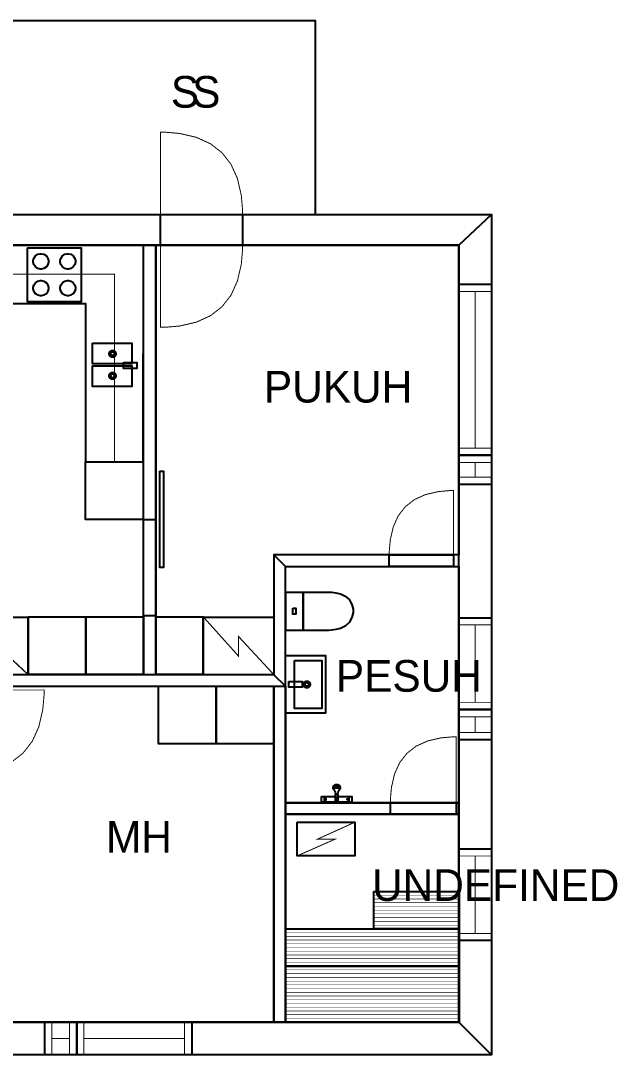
# Model space of a CAD drawing. Extents: x 0.8 to 20, y 0 to 18.
# Drawn here: x 13.56 to 20.03, y 6.8 to 18.02 of the extents above; entities that cross this region are included whole.
import ezdxf

# ---------------------------------------------------------------- set-up
doc = ezdxf.new("R2010")
doc.units = 0
doc.layers.get('0').update_dxf_attribs({"linetype": 'CONTINUOUS'})

msp = doc.modelspace()

# ---------------------------------------------------------------- linework, layer by layer
at = {"color": 0}
for points, const_width in [([(16.7571, 15.9157), (16.7571, 18.0156), (13.1006, 18.0156), (13.1006, 15.9139), (16.7571, 15.9157)], 0.00208), ([(15.9678, 15.9168), (15.9678, 15.969), (15.9538, 16.1257), (15.9119, 16.3067), (15.8424, 16.4599), (15.7449, 16.5851), (15.6196, 16.6826), (15.4665, 16.7522), (15.2854, 16.794), (15.1289, 16.8079), (15.0767, 16.8079), (15.0767, 15.9168), (15.9678, 15.9168)], 0.01042), ([(18.3121, 15.5835), (1.15072, 15.5835), (0.79655, 15.9168), (18.6662, 15.9168), (18.3121, 15.5835)], 0.00208), ([(15.0767, 15.9168), (15.9678, 15.9168), (15.9678, 15.5835), (15.0767, 15.5835), (15.0767, 15.9168)], 0.01042), ([(15.0767, 15.9168), (15.9678, 15.9168), (15.9678, 15.5835), (15.0767, 15.5835), (15.0767, 15.9168)], 0.01042), ([(18.3121, 7.15901), (18.3121, 15.5835), (18.6662, 15.9168), (18.6662, 6.80485), (18.3121, 7.15901)], 0.00208), ([(14.8914, 13.2333), (14.8931, 15.5835), (12.9862, 15.5835), (12.9862, 14.9492), (14.2636, 14.9492), (14.2636, 13.2333), (14.8914, 13.2333)], 0.01042), ([(14.8914, 13.2333), (14.8931, 15.5835), (12.9862, 15.5821), (12.9862, 15.27), (14.5804, 15.27), (14.5804, 13.2333), (14.8914, 13.2333)], 0.01042), ([(13.6355, 15.5533), (14.2188, 15.5533), (14.2188, 14.97), (13.6355, 14.97), (13.6355, 15.5533)], 0.01042), ([(13.8646, 15.4075), (13.8646, 15.3994), (13.8581, 15.3751), (13.8402, 15.3486), (13.8138, 15.3308), (13.7894, 15.3242), (13.7813, 15.3242), (13.7732, 15.3242), (13.7489, 15.3308), (13.7224, 15.3486), (13.7045, 15.3751), (13.698, 15.3994), (13.698, 15.4075), (13.698, 15.4157), (13.7045, 15.44), (13.7224, 15.4665), (13.7489, 15.4844), (13.7732, 15.4908), (13.7813, 15.4908), (13.7894, 15.4908), (13.8138, 15.4844), (13.8402, 15.4665), (13.8581, 15.44), (13.8646, 15.4157), (13.8646, 15.4075)], 0.01042), ([(14.1563, 15.4075), (14.1563, 15.3994), (14.1497, 15.3751), (14.1319, 15.3486), (14.1054, 15.3308), (14.0811, 15.3242), (14.0729, 15.3242), (14.0649, 15.3242), (14.0406, 15.3308), (14.014, 15.3486), (13.9961, 15.3751), (13.9896, 15.3994), (13.9896, 15.4075), (13.9896, 15.4157), (13.9961, 15.44), (14.014, 15.4665), (14.0406, 15.4844), (14.0649, 15.4908), (14.0729, 15.4908), (14.0811, 15.4908), (14.1054, 15.4844), (14.1319, 15.4665), (14.1497, 15.44), (14.1563, 15.4157), (14.1563, 15.4075)], 0.01042), ([(14.8931, 15.5835), (15.0285, 15.5835), (15.0285, 10.9264), (14.8931, 10.9264), (14.8931, 15.5835)], 0.00208), ([(15.9678, 15.5835), (15.9678, 15.5313), (15.9538, 15.3747), (15.9119, 15.1937), (15.8424, 15.0406), (15.7449, 14.9153), (15.6196, 14.8178), (15.4665, 14.7482), (15.2854, 14.7064), (15.1289, 14.6925), (15.0767, 14.6925), (15.0767, 15.5835), (15.9678, 15.5835)], 0.01042), ([(13.8646, 15.1158), (13.8646, 15.1078), (13.8581, 15.0835), (13.8402, 15.0569), (13.8138, 15.0392), (13.7894, 15.0325), (13.7813, 15.0325), (13.7732, 15.0325), (13.7489, 15.0392), (13.7224, 15.0569), (13.7045, 15.0835), (13.698, 15.1078), (13.698, 15.1158), (13.698, 15.124), (13.7045, 15.1483), (13.7224, 15.1749), (13.7489, 15.1928), (13.7732, 15.1992), (13.7813, 15.1992), (13.7894, 15.1992), (13.8138, 15.1928), (13.8402, 15.1749), (13.8581, 15.1483), (13.8646, 15.124), (13.8646, 15.1158)], 0.01042), ([(14.1563, 15.1158), (14.1563, 15.1078), (14.1497, 15.0835), (14.1319, 15.0569), (14.1054, 15.0392), (14.0811, 15.0325), (14.0729, 15.0325), (14.0649, 15.0325), (14.0406, 15.0392), (14.014, 15.0569), (13.9961, 15.0835), (13.9896, 15.1078), (13.9896, 15.1158), (13.9896, 15.124), (13.9961, 15.1483), (14.014, 15.1749), (14.0406, 15.1928), (14.0649, 15.1992), (14.0729, 15.1992), (14.0811, 15.1992), (14.1054, 15.1928), (14.1319, 15.1749), (14.1497, 15.1483), (14.1563, 15.124), (14.1563, 15.1158)], 0.01042), ([(18.3121, 15.1596), (18.6662, 15.1596), (18.6662, 13.3054), (18.3121, 13.3054), (18.3121, 15.1596)], 0.01042), ([(18.3121, 15.1596), (18.6662, 15.1596), (18.6662, 13.3054), (18.3121, 13.3054), (18.3121, 15.1596)], 0.01042), ([(14.3412, 14.521), (14.3412, 14.2978), (14.7668, 14.2978), (14.7668, 14.521), (14.3412, 14.521)], 0.01042), ([(14.5571, 14.3694), (14.5506, 14.3694), (14.5313, 14.3801), (14.5206, 14.3994), (14.5206, 14.4058), (14.5206, 14.4124), (14.5313, 14.4317), (14.5506, 14.4424), (14.5571, 14.4424), (14.5635, 14.4424), (14.5828, 14.4317), (14.5935, 14.4124), (14.5935, 14.4058), (14.5935, 14.3994), (14.5828, 14.3801), (14.5635, 14.3694), (14.5571, 14.3694)], 0.00833), ([(14.5571, 14.385), (14.5533, 14.385), (14.5422, 14.3911), (14.5362, 14.4022), (14.5362, 14.4058), (14.5362, 14.4096), (14.5422, 14.4207), (14.5533, 14.4267), (14.5571, 14.4267), (14.5607, 14.4267), (14.5717, 14.4207), (14.5779, 14.4096), (14.5779, 14.4058), (14.5779, 14.4022), (14.5717, 14.3911), (14.5607, 14.385), (14.5571, 14.385)], 0.00833), ([(14.3403, 14.2743), (14.3403, 14.0513), (14.7658, 14.0513), (14.7658, 14.2743), (14.3403, 14.2743)], 0.01042), ([(14.6769, 14.3096), (14.6769, 14.2471), (14.8228, 14.2471), (14.8228, 14.3096), (14.6769, 14.3096)], 0.01042), ([(14.5571, 14.1307), (14.5506, 14.1307), (14.5313, 14.1414), (14.5206, 14.1607), (14.5206, 14.1671), (14.5206, 14.1736), (14.5313, 14.1929), (14.5506, 14.2036), (14.5571, 14.2036), (14.5635, 14.2036), (14.5828, 14.1929), (14.5935, 14.1736), (14.5935, 14.1671), (14.5935, 14.1607), (14.5828, 14.1414), (14.5635, 14.1307), (14.5571, 14.1307)], 0.00833), ([(14.5571, 14.1463), (14.5533, 14.1463), (14.5422, 14.1524), (14.5362, 14.1635), (14.5362, 14.1671), (14.5362, 14.1708), (14.5422, 14.1818), (14.5533, 14.1879), (14.5571, 14.1879), (14.5607, 14.1879), (14.5717, 14.1818), (14.5779, 14.1708), (14.5779, 14.1671), (14.5779, 14.1635), (14.5717, 14.1524), (14.5607, 14.1463), (14.5571, 14.1463)], 0.00833), ([(14.2664, 13.2333), (14.2664, 12.6083), (14.8914, 12.6083), (14.8914, 13.2333), (14.2664, 13.2333)], 0.01042), ([(18.3121, 13.3054), (18.6662, 13.3054), (18.6662, 12.9884), (18.3121, 12.9884), (18.3121, 13.3054)], 0.01042), ([(18.3121, 13.3054), (18.6662, 13.3054), (18.6662, 12.9884), (18.3121, 12.9884), (18.3121, 13.3054)], 0.01042), ([(15.0701, 13.1329), (15.1118, 13.1329), (15.1118, 12.0869), (15.0701, 12.0869), (15.0701, 13.1329)], 0.01042), ([(17.5589, 12.2252), (17.5589, 12.266), (17.5697, 12.3886), (17.6025, 12.5302), (17.6568, 12.65), (17.7332, 12.748), (17.8311, 12.8243), (17.951, 12.8787), (18.0925, 12.9114), (18.215, 12.9222), (18.256, 12.9222), (18.256, 12.2252), (17.5589, 12.2252)], 0.01042), ([(14.8931, 12.6099), (15.0285, 12.6099), (15.0285, 11.5639), (14.8931, 11.5639), (14.8931, 12.6099)], 0.01042), ([(16.4317, 10.8014), (16.4317, 12.1002), (16.3067, 12.2252), (16.3067, 10.9264), (16.4317, 10.8014)], 0.00208), ([(17.5589, 12.2252), (18.256, 12.2252), (18.256, 12.1002), (17.5589, 12.1002), (17.5589, 12.2252)], 0.01042), ([(17.5589, 12.2252), (18.256, 12.2252), (18.256, 12.1002), (17.5589, 12.1002), (17.5589, 12.2252)], 0.01042), ([(16.4317, 12.1002), (18.3121, 12.1002), (18.3121, 12.2252), (16.3067, 12.2252), (16.4317, 12.1002)], 0.00208), ([(16.4368, 11.8222), (16.4368, 11.4056), (16.6242, 11.4056), (16.6242, 11.8222), (16.4368, 11.8222)], 0.01042), ([(16.8925, 11.8222), (16.8925, 11.8222), (16.9042, 11.8223), (16.9351, 11.8206), (16.979, 11.8145), (17.0293, 11.8011), (17.0794, 11.7776), (17.1233, 11.7411), (17.1543, 11.6889), (17.166, 11.6358), (17.166, 11.6182), (17.166, 11.5999), (17.1543, 11.545), (17.1233, 11.4909), (17.0794, 11.4531), (17.0293, 11.4287), (16.979, 11.4147), (16.9351, 11.4083), (16.9042, 11.4066), (16.8925, 11.4066), (16.8925, 11.4066), (16.6242, 11.4056), (16.6242, 11.8222), (16.8925, 11.8222)], 0.01042), ([(12.761, 11.5514), (13.6431, 11.5514), (13.6431, 10.9264), (12.761, 10.9264), (12.761, 11.5514)], 0.0147), ([(13.6431, 11.5531), (14.2681, 11.5531), (14.2681, 10.9281), (13.6431, 10.9281), (13.6431, 11.5531)], 0.01042), ([(14.2681, 11.5531), (14.8931, 11.5531), (14.8931, 10.9281), (14.2681, 10.9281), (14.2681, 11.5531)], 0.01042), ([(15.0285, 11.5534), (15.5424, 11.5534), (15.5424, 10.9284), (15.0285, 10.9284), (15.0285, 11.5534)], 0.01042), ([(15.5424, 11.5514), (16.3071, 11.5514), (16.3071, 10.9264), (15.5424, 10.9264), (15.5424, 11.5514)], 0.01274), ([(16.5147, 11.647), (16.5147, 11.5808), (16.5462, 11.5808), (16.5462, 11.647), (16.5147, 11.647)], 0.01042), ([(18.3121, 11.5441), (18.6662, 11.5441), (18.6662, 10.5482), (18.3121, 10.5482), (18.3121, 11.5441)], 0.01042), ([(18.3121, 11.5441), (18.6662, 11.5441), (18.6662, 10.5482), (18.3121, 10.5482), (18.3121, 11.5441)], 0.01042), ([(16.4317, 11.1334), (16.4317, 10.5084), (16.8658, 10.5084), (16.8658, 11.1334), (16.4317, 11.1334)], 0.01042), ([(16.5328, 11.0813), (16.5328, 10.5604), (16.8275, 10.5604), (16.8275, 11.0813), (16.5328, 11.0813)], 0.01042), ([(12.903, 10.8014), (16.4317, 10.8014), (16.3067, 10.9264), (12.7572, 10.9264), (12.903, 10.8014)], 0.00208), ([(15.0567, 10.8014), (15.6817, 10.8014), (15.6817, 10.1764), (15.0567, 10.1764), (15.0567, 10.8014)], 0.01042), ([(15.6817, 10.8014), (16.3067, 10.8014), (16.3067, 10.1764), (15.6817, 10.1764), (15.6817, 10.8014)], 0.01042), ([(16.3067, 10.8014), (16.4317, 10.8014), (16.4317, 7.15901), (16.3067, 7.15901), (16.3067, 10.8014)], 0.00208), ([(16.4678, 10.8521), (16.4678, 10.7896), (16.6136, 10.7896), (16.6136, 10.8521), (16.4678, 10.8521)], 0.01042), ([(16.6647, 10.8573), (16.6711, 10.8573), (16.6904, 10.8467), (16.7011, 10.8273), (16.7011, 10.8209), (16.7011, 10.8145), (16.6904, 10.7951), (16.6711, 10.7844), (16.6647, 10.7844), (16.6582, 10.7844), (16.6389, 10.7951), (16.6282, 10.8145), (16.6282, 10.8209), (16.6282, 10.8273), (16.6389, 10.8467), (16.6582, 10.8573), (16.6647, 10.8573)], 0.00833), ([(16.6647, 10.8417), (16.6683, 10.8417), (16.6793, 10.8356), (16.6856, 10.8245), (16.6856, 10.8209), (16.6856, 10.8172), (16.6793, 10.8062), (16.6683, 10.8), (16.6647, 10.8), (16.661, 10.8), (16.6499, 10.8062), (16.6439, 10.8172), (16.6439, 10.8209), (16.6439, 10.8245), (16.6499, 10.8356), (16.661, 10.8417), (16.6647, 10.8417)], 0.00833), ([(12.903, 9.84739), (12.9564, 9.84739), (13.1169, 9.86165), (13.3024, 9.90446), (13.4592, 9.97575), (13.5876, 10.0756), (13.6874, 10.204), (13.7587, 10.3608), (13.8015, 10.5463), (13.8158, 10.7068), (13.8158, 10.7602), (12.903, 10.7602), (12.903, 9.84739)], 0.01042), ([(18.3121, 10.5482), (18.6662, 10.5482), (18.6662, 10.2206), (18.3121, 10.2206), (18.3121, 10.5482)], 0.01042), ([(18.3121, 10.5482), (18.6662, 10.5482), (18.6662, 10.2206), (18.3121, 10.2206), (18.3121, 10.5482)], 0.01042), ([(17.5714, 9.53842), (17.5714, 9.58024), (17.5825, 9.70568), (17.616, 9.85058), (17.6717, 9.97325), (17.7497, 10.0736), (17.85, 10.1516), (17.9728, 10.2074), (18.1176, 10.2408), (18.2431, 10.252), (18.2849, 10.252), (18.2849, 9.53842), (17.5714, 9.53842)], 0.01042), ([(16.4317, 9.53842), (18.3121, 9.53842), (18.3121, 9.41342), (16.4317, 9.41342), (16.4317, 9.53842)], 0.00208), ([(16.8229, 9.60715), (16.8583, 9.60715), (16.8583, 9.54362), (16.8229, 9.54362), (16.8229, 9.60715)], 0.01042), ([(16.8583, 9.5759), (16.8617, 9.57471), (16.8712, 9.57086), (16.874, 9.56967), (16.874, 9.56967), (16.874, 9.57112), (16.874, 9.57542), (16.874, 9.57969), (16.874, 9.58111), (16.874, 9.58111), (16.8717, 9.58046), (16.8617, 9.5771), (16.8583, 9.5759)], 0.01042), ([(16.8574, 9.60715), (16.974, 9.60715), (16.974, 9.54362), (16.8574, 9.54362), (16.8574, 9.60715)], 0.01042), ([(17.0022, 9.54362), (16.974, 9.54362), (16.974, 9.62696), (16.981, 9.62696), (16.9968, 9.62696), (17.0022, 9.62696), (17.0022, 9.60612), (17.0022, 9.55925), (17.0022, 9.54362)], 0.01042), ([(17.0022, 9.60715), (17.1188, 9.60715), (17.1188, 9.54362), (17.0022, 9.54362), (17.0022, 9.60715)], 0.01042), ([(17.1188, 9.5759), (17.1156, 9.57471), (17.106, 9.57086), (17.1032, 9.56967), (17.1032, 9.56967), (17.1032, 9.57112), (17.1032, 9.57542), (17.1032, 9.57969), (17.1032, 9.58111), (17.1032, 9.58111), (17.1056, 9.58046), (17.1156, 9.5771), (17.1188, 9.5759)], 0.01042), ([(17.1188, 9.60715), (17.1522, 9.60715), (17.1522, 9.54362), (17.1188, 9.54362), (17.1188, 9.60715)], 0.01042), ([(17.5714, 9.53842), (18.2849, 9.53842), (18.2849, 9.41342), (17.5714, 9.41342), (17.5714, 9.53842)], 0.01042), ([(17.5714, 9.53842), (18.2849, 9.53842), (18.2849, 9.41342), (17.5714, 9.41342), (17.5714, 9.53842)], 0.01042), ([(16.5599, 9.32633), (17.1849, 9.32633), (17.1849, 8.96175), (16.5599, 8.96175), (16.5599, 9.32633)], 0.01042), ([(18.3121, 9.03842), (18.6662, 9.03842), (18.6662, 8.04258), (18.3121, 8.04258), (18.3121, 9.03842)], 0.01042), ([(18.3121, 9.03842), (18.6662, 9.03842), (18.6662, 8.04258), (18.3121, 8.04258), (18.3121, 9.03842)], 0.01042), ([(17.3896, 8.57579), (18.3171, 8.57579), (18.3171, 8.17101), (17.3896, 8.17101), (17.3896, 8.57579)], 0.01042), ([(16.4317, 8.17101), (18.3171, 8.17101), (18.3171, 7.76622), (16.4317, 7.76622), (16.4317, 8.17101)], 0.01042), ([(16.4317, 7.76622), (18.3171, 7.76622), (18.3171, 7.15907), (16.4317, 7.15907), (16.4317, 7.76622)], 0.01042), ([(1.15072, 7.15901), (18.3121, 7.15901), (18.6662, 6.80485), (0.79655, 6.80485), (1.15072, 7.15901)], 0.00208), ([(13.8228, 7.15901), (14.1699, 7.15901), (14.1699, 6.80485), (13.8228, 6.80485), (13.8228, 7.15901)], 0.01042), ([(13.8228, 7.15901), (14.1699, 7.15901), (14.1699, 6.80485), (13.8228, 6.80485), (13.8228, 7.15901)], 0.01042), ([(14.1699, 7.15901), (15.4162, 7.15901), (15.4162, 6.80485), (14.1699, 6.80485), (14.1699, 7.15901)], 0.01042), ([(14.1699, 7.15901), (15.4162, 7.15901), (15.4162, 6.80485), (14.1699, 6.80485), (14.1699, 7.15901)], 0.01042)]:
    msp.add_lwpolyline(points, close=True, dxfattribs=dict(at, const_width=const_width))
at = {"color": 7}
for points in [[(16.7571, 15.9157), (16.7571, 18.0156), (13.1006, 18.0156), (13.1006, 15.9139), (16.7571, 15.9157)], [(15.0767, 15.9168), (15.9678, 15.9168), (15.9678, 15.5835), (15.0767, 15.5835), (15.0767, 15.9168)], [(15.0767, 15.9168), (15.9678, 15.9168), (15.9678, 15.5835), (15.0767, 15.5835), (15.0767, 15.9168)], [(15.0285, 10.9264), (11.1711, 10.9264), (11.1711, 11.3658), (11.1714, 11.3658), (11.1714, 15.5835), (15.0285, 15.5835), (15.0285, 10.9264)], [(14.8914, 13.2333), (14.8931, 15.5835), (12.9862, 15.5835), (12.9862, 14.9492), (14.2636, 14.9492), (14.2636, 13.2333), (14.8914, 13.2333)], [(13.6355, 15.5533), (14.2188, 15.5533), (14.2188, 14.97), (13.6355, 14.97), (13.6355, 15.5533)], [(13.8646, 15.4075), (13.8646, 15.3994), (13.8581, 15.3751), (13.8402, 15.3486), (13.8138, 15.3308), (13.7894, 15.3242), (13.7813, 15.3242), (13.7732, 15.3242), (13.7489, 15.3308), (13.7224, 15.3486), (13.7045, 15.3751), (13.698, 15.3994), (13.698, 15.4075), (13.698, 15.4157), (13.7045, 15.44), (13.7224, 15.4665), (13.7489, 15.4844), (13.7732, 15.4908), (13.7813, 15.4908), (13.7894, 15.4908), (13.8138, 15.4844), (13.8402, 15.4665), (13.8581, 15.44), (13.8646, 15.4157), (13.8646, 15.4075)], [(14.1563, 15.4075), (14.1563, 15.3994), (14.1497, 15.3751), (14.1319, 15.3486), (14.1054, 15.3308), (14.0811, 15.3242), (14.0729, 15.3242), (14.0649, 15.3242), (14.0406, 15.3308), (14.014, 15.3486), (13.9961, 15.3751), (13.9896, 15.3994), (13.9896, 15.4075), (13.9896, 15.4157), (13.9961, 15.44), (14.014, 15.4665), (14.0406, 15.4844), (14.0649, 15.4908), (14.0729, 15.4908), (14.0811, 15.4908), (14.1054, 15.4844), (14.1319, 15.4665), (14.1497, 15.44), (14.1563, 15.4157), (14.1563, 15.4075)], [(18.3121, 12.2252), (16.3067, 12.2252), (16.3067, 10.9264), (15.0285, 10.9264), (15.0285, 15.5835), (18.3121, 15.5835), (18.3121, 12.2252)], [(13.8646, 15.1158), (13.8646, 15.1078), (13.8581, 15.0835), (13.8402, 15.0569), (13.8138, 15.0392), (13.7894, 15.0325), (13.7813, 15.0325), (13.7732, 15.0325), (13.7489, 15.0392), (13.7224, 15.0569), (13.7045, 15.0835), (13.698, 15.1078), (13.698, 15.1158), (13.698, 15.124), (13.7045, 15.1483), (13.7224, 15.1749), (13.7489, 15.1928), (13.7732, 15.1992), (13.7813, 15.1992), (13.7894, 15.1992), (13.8138, 15.1928), (13.8402, 15.1749), (13.8581, 15.1483), (13.8646, 15.124), (13.8646, 15.1158)], [(14.1563, 15.1158), (14.1563, 15.1078), (14.1497, 15.0835), (14.1319, 15.0569), (14.1054, 15.0392), (14.0811, 15.0325), (14.0729, 15.0325), (14.0649, 15.0325), (14.0406, 15.0392), (14.014, 15.0569), (13.9961, 15.0835), (13.9896, 15.1078), (13.9896, 15.1158), (13.9896, 15.124), (13.9961, 15.1483), (14.014, 15.1749), (14.0406, 15.1928), (14.0649, 15.1992), (14.0729, 15.1992), (14.0811, 15.1992), (14.1054, 15.1928), (14.1319, 15.1749), (14.1497, 15.1483), (14.1563, 15.124), (14.1563, 15.1158)], [(18.3121, 15.1596), (18.6662, 15.1596), (18.6662, 13.3054), (18.3121, 13.3054), (18.3121, 15.1596)], [(18.3121, 15.1596), (18.6662, 15.1596), (18.6662, 13.3054), (18.3121, 13.3054), (18.3121, 15.1596)], [(14.3412, 14.521), (14.7668, 14.521), (14.7668, 14.2978), (14.3412, 14.2978), (14.3412, 14.521)], [(14.5571, 14.3694), (14.5506, 14.3694), (14.5313, 14.3801), (14.5206, 14.3994), (14.5206, 14.4058), (14.5206, 14.4124), (14.5313, 14.4317), (14.5506, 14.4424), (14.5571, 14.4424), (14.5635, 14.4424), (14.5828, 14.4317), (14.5935, 14.4124), (14.5935, 14.4058), (14.5935, 14.3994), (14.5828, 14.3801), (14.5635, 14.3694), (14.5571, 14.3694)], [(14.5571, 14.385), (14.5533, 14.385), (14.5422, 14.3911), (14.5362, 14.4022), (14.5362, 14.4058), (14.5362, 14.4096), (14.5422, 14.4207), (14.5533, 14.4267), (14.5571, 14.4267), (14.5607, 14.4267), (14.5717, 14.4207), (14.5779, 14.4096), (14.5779, 14.4058), (14.5779, 14.4022), (14.5717, 14.3911), (14.5607, 14.385), (14.5571, 14.385)], [(14.3403, 14.2743), (14.7658, 14.2743), (14.7658, 14.0513), (14.3403, 14.0513), (14.3403, 14.2743)], [(14.6769, 14.3096), (14.8228, 14.3096), (14.8228, 14.2471), (14.6769, 14.2471), (14.6769, 14.3096)], [(14.5571, 14.1307), (14.5506, 14.1307), (14.5313, 14.1414), (14.5206, 14.1607), (14.5206, 14.1671), (14.5206, 14.1736), (14.5313, 14.1929), (14.5506, 14.2036), (14.5571, 14.2036), (14.5635, 14.2036), (14.5828, 14.1929), (14.5935, 14.1736), (14.5935, 14.1671), (14.5935, 14.1607), (14.5828, 14.1414), (14.5635, 14.1307), (14.5571, 14.1307)], [(14.5571, 14.1463), (14.5533, 14.1463), (14.5422, 14.1524), (14.5362, 14.1635), (14.5362, 14.1671), (14.5362, 14.1708), (14.5422, 14.1818), (14.5533, 14.1879), (14.5571, 14.1879), (14.5607, 14.1879), (14.5717, 14.1818), (14.5779, 14.1708), (14.5779, 14.1671), (14.5779, 14.1635), (14.5717, 14.1524), (14.5607, 14.1463), (14.5571, 14.1463)], [(18.3121, 13.3054), (18.6662, 13.3054), (18.6662, 12.9884), (18.3121, 12.9884), (18.3121, 13.3054)], [(18.3121, 13.3054), (18.6662, 13.3054), (18.6662, 12.9884), (18.3121, 12.9884), (18.3121, 13.3054)], [(14.2664, 13.2333), (14.8914, 13.2333), (14.8914, 12.6083), (14.2664, 12.6083), (14.2664, 13.2333)], [(15.0701, 13.1329), (15.1118, 13.1329), (15.1118, 12.0869), (15.0701, 12.0869), (15.0701, 13.1329)], [(14.8931, 12.6099), (15.0285, 12.6099), (15.0285, 11.5639), (14.8931, 11.5639), (14.8931, 12.6099)], [(14.8931, 12.6099), (15.0285, 12.6099), (15.0285, 11.5639), (14.8931, 11.5639), (14.8931, 12.6099)], [(17.5589, 12.2252), (18.256, 12.2252), (18.256, 12.1002), (17.5589, 12.1002), (17.5589, 12.2252)], [(17.5589, 12.2252), (18.256, 12.2252), (18.256, 12.1002), (17.5589, 12.1002), (17.5589, 12.2252)], [(16.4317, 12.1002), (18.3121, 12.1002), (18.3121, 9.53842), (16.4317, 9.53842), (16.4317, 12.1002)], [(16.4368, 11.8222), (16.6242, 11.8222), (16.6242, 11.4056), (16.4368, 11.4056), (16.4368, 11.8222)], [(16.8925, 11.8222), (16.8925, 11.8222), (16.9042, 11.8223), (16.9351, 11.8206), (16.979, 11.8145), (17.0293, 11.8011), (17.0794, 11.7776), (17.1233, 11.7411), (17.1543, 11.6889), (17.166, 11.6358), (17.166, 11.6182), (17.166, 11.5999), (17.1543, 11.545), (17.1233, 11.4909), (17.0794, 11.4531), (17.0293, 11.4287), (16.979, 11.4147), (16.9351, 11.4083), (16.9042, 11.4066), (16.8925, 11.4066), (16.8925, 11.4066), (16.6242, 11.4056), (16.6242, 11.8222), (16.8925, 11.8222)], [(16.5147, 11.647), (16.5462, 11.647), (16.5462, 11.5808), (16.5147, 11.5808), (16.5147, 11.647)], [(12.761, 11.5514), (13.6431, 11.5514), (13.6431, 10.9264), (12.761, 10.9264), (12.761, 11.5514)], [(13.6431, 11.5531), (14.2681, 11.5531), (14.2681, 10.9281), (13.6431, 10.9281), (13.6431, 11.5531)], [(14.2681, 11.5531), (14.8931, 11.5531), (14.8931, 10.9281), (14.2681, 10.9281), (14.2681, 11.5531)], [(15.0285, 11.5534), (15.5424, 11.5534), (15.5424, 10.9284), (15.0285, 10.9284), (15.0285, 11.5534)], [(15.5424, 11.5514), (16.3071, 11.5514), (16.3071, 10.9264), (15.5424, 10.9264), (15.5424, 11.5514)], [(18.3121, 11.5441), (18.6662, 11.5441), (18.6662, 10.5482), (18.3121, 10.5482), (18.3121, 11.5441)], [(18.3121, 11.5441), (18.6662, 11.5441), (18.6662, 10.5482), (18.3121, 10.5482), (18.3121, 11.5441)], [(16.4317, 11.1334), (16.8658, 11.1334), (16.8658, 10.5084), (16.4317, 10.5084), (16.4317, 11.1334)], [(16.5328, 11.0813), (16.8275, 11.0813), (16.8275, 10.5604), (16.5328, 10.5604), (16.5328, 11.0813)], [(12.903, 10.8014), (16.3067, 10.8014), (16.3067, 7.15901), (12.903, 7.15901), (12.903, 10.8014)], [(15.0567, 10.8014), (15.6817, 10.8014), (15.6817, 10.1764), (15.0567, 10.1764), (15.0567, 10.8014)], [(15.6817, 10.8014), (16.3067, 10.8014), (16.3067, 10.1764), (15.6817, 10.1764), (15.6817, 10.8014)], [(16.4678, 10.8521), (16.6136, 10.8521), (16.6136, 10.7896), (16.4678, 10.7896), (16.4678, 10.8521)], [(16.6647, 10.8573), (16.6711, 10.8573), (16.6904, 10.8467), (16.7011, 10.8273), (16.7011, 10.8209), (16.7011, 10.8145), (16.6904, 10.7951), (16.6711, 10.7844), (16.6647, 10.7844), (16.6582, 10.7844), (16.6389, 10.7951), (16.6282, 10.8145), (16.6282, 10.8209), (16.6282, 10.8273), (16.6389, 10.8467), (16.6582, 10.8573), (16.6647, 10.8573)], [(16.6647, 10.8417), (16.6683, 10.8417), (16.6793, 10.8356), (16.6856, 10.8245), (16.6856, 10.8209), (16.6856, 10.8172), (16.6793, 10.8062), (16.6683, 10.8), (16.6647, 10.8), (16.661, 10.8), (16.6499, 10.8062), (16.6439, 10.8172), (16.6439, 10.8209), (16.6439, 10.8245), (16.6499, 10.8356), (16.661, 10.8417), (16.6647, 10.8417)], [(18.3121, 10.5482), (18.6662, 10.5482), (18.6662, 10.2206), (18.3121, 10.2206), (18.3121, 10.5482)], [(18.3121, 10.5482), (18.6662, 10.5482), (18.6662, 10.2206), (18.3121, 10.2206), (18.3121, 10.5482)], [(17.0022, 9.62696), (17.0022, 9.63331), (17.0058, 9.65224), (17.0157, 9.67464), (17.0189, 9.67904), (17.0199, 9.68061), (17.03, 9.69521), (17.0303, 9.69672), (17.0307, 9.6996), (17.0267, 9.71615), (17.0099, 9.72906), (17.0042, 9.73008), (17.0029, 9.73036), (16.9914, 9.73112), (16.9876, 9.73112), (16.9886, 9.73112), (16.9844, 9.73112), (16.9732, 9.73036), (16.9719, 9.73008), (16.9662, 9.72906), (16.9496, 9.71615), (16.9454, 9.6996), (16.946, 9.69672), (16.9461, 9.69521), (16.9562, 9.68061), (16.9574, 9.67904), (16.9604, 9.67464), (16.9704, 9.65224), (16.974, 9.63331), (16.974, 9.62696)], [(17.0303, 9.69775), (17.03, 9.69829), (17.0182, 9.7085), (16.9944, 9.71756), (16.9865, 9.71756), (16.9803, 9.71733), (16.9576, 9.70806), (16.9464, 9.69829), (16.946, 9.69775)], [(16.8229, 9.60715), (16.8583, 9.60715), (16.8583, 9.54362), (16.8229, 9.54362), (16.8229, 9.60715)], [(16.8574, 9.60715), (16.974, 9.60715), (16.974, 9.54362), (16.8574, 9.54362), (16.8574, 9.60715)], [(16.8583, 9.5759), (16.8617, 9.57471), (16.8712, 9.57086), (16.874, 9.56967), (16.874, 9.56967), (16.874, 9.57112), (16.874, 9.57542), (16.874, 9.57969), (16.874, 9.58111), (16.874, 9.58111), (16.8717, 9.58046), (16.8617, 9.5771), (16.8583, 9.5759)], [(17.0022, 9.54362), (16.974, 9.54362), (16.974, 9.62696), (16.981, 9.62696), (16.9968, 9.62696), (17.0022, 9.62696), (17.0022, 9.60612), (17.0022, 9.55925), (17.0022, 9.54362)], [(17.0022, 9.60715), (17.1188, 9.60715), (17.1188, 9.54362), (17.0022, 9.54362), (17.0022, 9.60715)], [(17.1188, 9.5759), (17.1156, 9.57471), (17.106, 9.57086), (17.1032, 9.56967), (17.1032, 9.56967), (17.1032, 9.57112), (17.1032, 9.57542), (17.1032, 9.57969), (17.1032, 9.58111), (17.1032, 9.58111), (17.1056, 9.58046), (17.1156, 9.5771), (17.1188, 9.5759)], [(17.1188, 9.60715), (17.1522, 9.60715), (17.1522, 9.54362), (17.1188, 9.54362), (17.1188, 9.60715)], [(17.5714, 9.53842), (18.2849, 9.53842), (18.2849, 9.41342), (17.5714, 9.41342), (17.5714, 9.53842)], [(17.5714, 9.53842), (18.2849, 9.53842), (18.2849, 9.41342), (17.5714, 9.41342), (17.5714, 9.53842)], [(16.4317, 9.41342), (18.3121, 9.41342), (18.3121, 7.15901), (16.4317, 7.15901), (16.4317, 9.41342)], [(16.5599, 9.32633), (17.1849, 9.32633), (17.1849, 8.96175), (16.5599, 8.96175), (16.5599, 9.32633)], [(18.3121, 9.03842), (18.6662, 9.03842), (18.6662, 8.04258), (18.3121, 8.04258), (18.3121, 9.03842)], [(18.3121, 9.03842), (18.6662, 9.03842), (18.6662, 8.04258), (18.3121, 8.04258), (18.3121, 9.03842)], [(17.3896, 8.57579), (18.3171, 8.57579), (18.3171, 8.17101), (17.3896, 8.17101), (17.3896, 8.57579)], [(16.4317, 8.17101), (18.3171, 8.17101), (18.3171, 7.76622), (16.4317, 7.76622), (16.4317, 8.17101)], [(16.4317, 7.76622), (18.3171, 7.76622), (18.3171, 7.15907), (16.4317, 7.15907), (16.4317, 7.76622)], [(13.8228, 7.15901), (14.1699, 7.15901), (14.1699, 6.80485), (13.8228, 6.80485), (13.8228, 7.15901)], [(13.8228, 7.15901), (14.1699, 7.15901), (14.1699, 6.80485), (13.8228, 6.80485), (13.8228, 7.15901)], [(14.1699, 7.15901), (15.4162, 7.15901), (15.4162, 6.80485), (14.1699, 6.80485), (14.1699, 7.15901)], [(14.1699, 7.15901), (15.4162, 7.15901), (15.4162, 6.80485), (14.1699, 6.80485), (14.1699, 7.15901)]]:
    msp.add_lwpolyline(points, close=True, dxfattribs=at)
at = {"color": 0}
for points in [[(18.3121, 15.5835), (1.15072, 15.5835), (0.79655, 15.9168), (18.6662, 15.9168), (18.3121, 15.5835)], [(18.3121, 7.15901), (18.3121, 15.5835), (18.6662, 15.9168), (18.6662, 6.80485), (18.3121, 7.15901)], [(14.8931, 15.5835), (15.0285, 15.5835), (15.0285, 10.9264), (14.8931, 10.9264), (14.8931, 15.5835)], [(16.4317, 10.8014), (16.4317, 12.1002), (16.3067, 12.2252), (16.3067, 10.9264), (16.4317, 10.8014)], [(16.4317, 12.1002), (18.3121, 12.1002), (18.3121, 12.2252), (16.3067, 12.2252), (16.4317, 12.1002)], [(12.903, 10.8014), (16.4317, 10.8014), (16.3067, 10.9264), (12.7572, 10.9264), (12.903, 10.8014)], [(16.3067, 10.8014), (16.4317, 10.8014), (16.4317, 7.15901), (16.3067, 7.15901), (16.3067, 10.8014)], [(16.4317, 9.53842), (18.3121, 9.53842), (18.3121, 9.41342), (16.4317, 9.41342), (16.4317, 9.53842)], [(1.15072, 7.15901), (18.3121, 7.15901), (18.6662, 6.80485), (0.79655, 6.80485), (1.15072, 7.15901)]]:
    msp.add_lwpolyline(points, close=True, dxfattribs=at)
at = {"color": 7}
for points, const_width in [([(15.0285, 10.9264), (11.1711, 10.9264), (11.1711, 11.3658), (11.1714, 11.3658), (11.1714, 15.5835), (15.0285, 15.5835), (15.0285, 10.9264)], 0.00208), ([(18.3121, 12.2252), (16.3067, 12.2252), (16.3067, 10.9264), (15.0285, 10.9264), (15.0285, 15.5835), (18.3121, 15.5835), (18.3121, 12.2252)], 0.00208), ([(14.8931, 12.6099), (15.0285, 12.6099), (15.0285, 11.5639), (14.8931, 11.5639), (14.8931, 12.6099)], 0.01042), ([(16.4317, 12.1002), (18.3121, 12.1002), (18.3121, 9.53842), (16.4317, 9.53842), (16.4317, 12.1002)], 0.00208), ([(12.903, 10.8014), (16.3067, 10.8014), (16.3067, 7.15901), (12.903, 7.15901), (12.903, 10.8014)], 0.00208), ([(16.4317, 9.41342), (18.3121, 9.41342), (18.3121, 7.15901), (16.4317, 7.15901), (16.4317, 9.41342)], 0.00208)]:
    msp.add_lwpolyline(points, close=True, dxfattribs=dict(at, const_width=const_width))
at = {"color": 0}
for points, const_width in [([(18.3121, 15.0814), (18.6662, 15.0814)], 0.01042), ([(18.4892, 13.3835), (18.4892, 15.0814)], 0.01042), ([(18.3121, 13.3835), (18.6662, 13.3835)], 0.01042), ([(18.3121, 13.2273), (18.6662, 13.2273)], 0.01042), ([(18.4892, 13.0665), (18.4892, 13.2273)], 0.01042), ([(18.3121, 13.0665), (18.6662, 13.0665)], 0.01042), ([(13.6431, 10.9264), (13.2005, 11.341), (13.2005, 11.1285), (12.7624, 11.5514)], 0.0147), ([(16.3071, 10.9264), (15.9233, 11.341), (15.9233, 11.1285), (15.5436, 11.5514)], 0.01274), ([(18.3121, 11.466), (18.6662, 11.466)], 0.01042), ([(18.4892, 10.6263), (18.4892, 11.466)], 0.01042), ([(18.3121, 10.6263), (18.6662, 10.6263)], 0.01042), ([(18.3121, 10.4701), (18.6662, 10.4701)], 0.01042), ([(18.4892, 10.2987), (18.4892, 10.4701)], 0.01042), ([(18.3121, 10.2987), (18.6662, 10.2987)], 0.01042), ([(17.0022, 9.62696), (17.0022, 9.63331), (17.0058, 9.65224), (17.0157, 9.67464), (17.0189, 9.67904), (17.0199, 9.68061), (17.03, 9.69521), (17.0303, 9.69672), (17.0307, 9.6996), (17.0267, 9.71615), (17.0099, 9.72906), (17.0042, 9.73008), (17.0029, 9.73036), (16.9914, 9.73112), (16.9876, 9.73112), (16.9886, 9.73112), (16.9844, 9.73112), (16.9732, 9.73036), (16.9719, 9.73008), (16.9662, 9.72906), (16.9496, 9.71615), (16.9454, 9.6996), (16.946, 9.69672), (16.9461, 9.69521), (16.9562, 9.68061), (16.9574, 9.67904), (16.9604, 9.67464), (16.9704, 9.65224), (16.974, 9.63331), (16.974, 9.62696)], 0.01042), ([(17.0303, 9.69775), (17.03, 9.69829), (17.0182, 9.7085), (16.9944, 9.71756), (16.9865, 9.71756), (16.9803, 9.71733), (16.9576, 9.70806), (16.9464, 9.69829), (16.946, 9.69775)], 0.01042), ([(16.5599, 8.96175), (16.9733, 9.14404), (16.7828, 9.14404), (17.1849, 9.32633)], 0.01042), ([(18.3121, 8.96029), (18.6662, 8.96029)], 0.01042), ([(18.4892, 8.12071), (18.4892, 8.96029)], 0.01042), ([(18.3121, 8.12071), (18.6662, 8.12071)], 0.01042), ([(13.901, 7.15901), (13.901, 6.80485)], 0.01042), ([(14.0917, 7.15901), (14.0917, 6.80485)], 0.01042), ([(14.2479, 7.15901), (14.2479, 6.80485)], 0.01042), ([(15.3381, 7.15901), (15.3381, 6.80485)], 0.01042), ([(13.901, 6.98193), (14.0917, 6.98193)], 0.01042), ([(14.2479, 6.98193), (15.3381, 6.98193)], 0.01042)]:
    msp.add_lwpolyline(points, dxfattribs=dict(at, const_width=const_width))
at = {"color": 253, "const_width": 0.00521}
for points in [[(18.3171, 8.53526), (17.3896, 8.53526)], [(18.3171, 8.49479), (17.3896, 8.49479)], [(18.3171, 8.45432), (17.3896, 8.45432)], [(18.3171, 8.41385), (17.3896, 8.41385)], [(18.3171, 8.37338), (17.3896, 8.37338)], [(18.3171, 8.3329), (17.3896, 8.3329)], [(18.3171, 8.29243), (17.3896, 8.29243)], [(18.3171, 8.25196), (17.3896, 8.25196)], [(18.3171, 8.21149), (17.3896, 8.21149)], [(18.3171, 8.13053), (16.4317, 8.13053)], [(18.3171, 8.09), (16.4317, 8.09)], [(18.3171, 8.04953), (16.4317, 8.04953)], [(18.3171, 8.00906), (16.4317, 8.00906)], [(18.3171, 7.96858), (16.4317, 7.96858)], [(18.3171, 7.92811), (16.4317, 7.92811)], [(18.3171, 7.88764), (16.4317, 7.88764)], [(18.3171, 7.84717), (16.4317, 7.84717)], [(18.3171, 7.80669), (16.4317, 7.80669)], [(18.3171, 7.72575), (16.4317, 7.72575)], [(18.3171, 7.68528), (16.4317, 7.68528)], [(18.3171, 7.64481), (16.4317, 7.64481)], [(18.3171, 7.60433), (16.4317, 7.60433)], [(18.3171, 7.56381), (16.4317, 7.56381)], [(18.3171, 7.52333), (16.4317, 7.52333)], [(18.3171, 7.48286), (16.4317, 7.48286)], [(18.3171, 7.44239), (16.4317, 7.44239)], [(18.3171, 7.40192), (16.4317, 7.40192)], [(18.3171, 7.36143), (16.4317, 7.36143)], [(18.3171, 7.32096), (16.4317, 7.32096)], [(18.3171, 7.28049), (16.4317, 7.28049)], [(18.3171, 7.24001), (16.4317, 7.24001)], [(18.3171, 7.19954), (16.4317, 7.19954)]]:
    msp.add_lwpolyline(points, dxfattribs=at)

# ---------------------------------------------------------------- texts
at = {"color": 0}
for s, p in [('S', (15.1903, 17.0735)), ('S', (15.4215, 17.0735)), ('PUKUH', (16.1993, 13.8763)), ('PESUH', (16.9792, 10.7415)), ('MH', (14.4871, 8.99496)), ('UNDEFINED', (17.3718, 8.47322))]:
    msp.add_text(s, height=0.34375, dxfattribs=at).set_placement(p)

doc.saveas('drawing.dxf')
